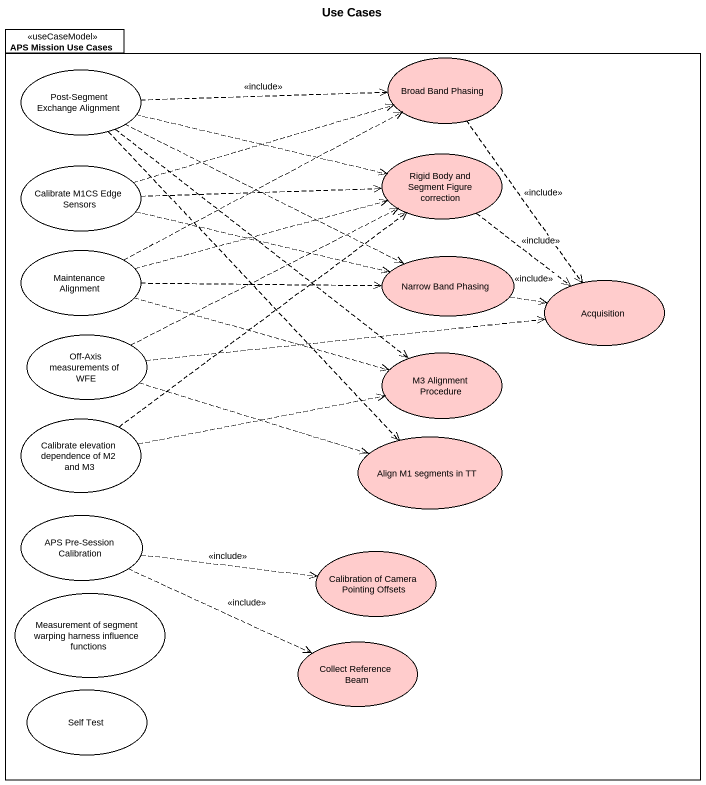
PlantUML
@startuml
title Use Cases
package "APS Mission Use Cases" as APS_Mission_Use_Cases <<useCaseModel>> {
  usecase "Post-Segment Exchange Alignment" as Post_Segment_Exchange
  usecase "Broad Band Phasing" as Broad_Band_Phasing #FFCCCC
  usecase "Calibrate M1CS Edge Sensors" as Calibrate_M1CS_Edge_Sensors
  usecase "Rigid Body and Segment Figure correction" as Rigid_Body_and_Segment #FFCCCC
  usecase "Maintenance Alignment" as Maintenance_Alignment
  usecase "Narrow Band Phasing" as Narrow_Band_Phasing #FFCCCC
  usecase Acquisition #FFCCCC
  usecase "Off-Axis measurements of WFE" as Off_Axis_measurements_of_WFE
  usecase "M3 Alignment Procedure" as M3_Alignment_Procedure #FFCCCC
  usecase "Calibrate elevation dependence of M2 and M3" as Calibrate_elevation
  usecase "Align M1 segments in TT" as Align_M1_segments_in_TT #FFCCCC
  usecase "APS Pre-Session Calibration" as APS_Pre_Session_Calibration
  usecase "Calibration of Camera Pointing Offsets" as Calibration_of_Camera #FFCCCC
  usecase "Measurement of segment warping harness influence functions" as Measurement_of_segment
  usecase "Collect Reference Beam" as Collect_Reference_Beam #FFCCCC
  usecase "Self Test" as Self_Test
}
Post_Segment_Exchange .right.> Broad_Band_Phasing : <<include>>
Post_Segment_Exchange .right.> Rigid_Body_and_Segment
Post_Segment_Exchange .right.> Narrow_Band_Phasing
Post_Segment_Exchange ..> M3_Alignment_Procedure
Post_Segment_Exchange ..> Align_M1_segments_in_TT
Broad_Band_Phasing ..> Acquisition : <<include>>
Calibrate_M1CS_Edge_Sensors .right.> Broad_Band_Phasing
Calibrate_M1CS_Edge_Sensors .right.> Rigid_Body_and_Segment
Calibrate_M1CS_Edge_Sensors .right.> Narrow_Band_Phasing
Rigid_Body_and_Segment ..> Acquisition : <<include>>
Maintenance_Alignment .right.> Broad_Band_Phasing
Maintenance_Alignment .right.> Rigid_Body_and_Segment
Maintenance_Alignment .right.> Narrow_Band_Phasing
Maintenance_Alignment .right.> M3_Alignment_Procedure
Narrow_Band_Phasing .right.> Acquisition : <<include>>
Off_Axis_measurements_of_WFE .right.> Rigid_Body_and_Segment
Off_Axis_measurements_of_WFE .right.> Acquisition
Off_Axis_measurements_of_WFE .right.> Align_M1_segments_in_TT
Calibrate_elevation .up.> Rigid_Body_and_Segment
Calibrate_elevation .right.> M3_Alignment_Procedure
APS_Pre_Session_Calibration .right.> Calibration_of_Camera : <<include>>
APS_Pre_Session_Calibration .right.> Collect_Reference_Beam : <<include>>
@enduml
